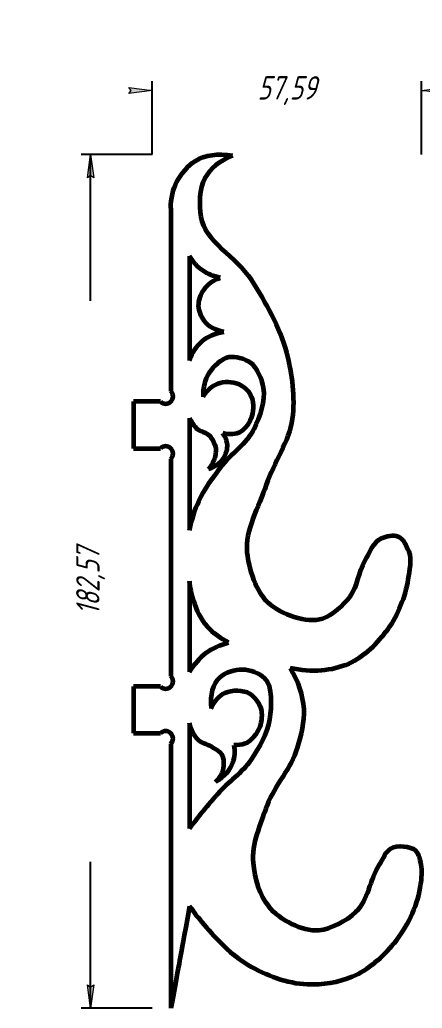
# Model space of a CAD drawing. Header units: millimetres. Extents: x -150 to 262, y -80 to 393.
# Drawn here: x -8.2 to 77.8, y 182.1 to 393.5 of the extents above; entities that cross this region are included whole.
import ezdxf

# ---------------------------------------------------------------- set-up
doc = ezdxf.new("R2010")
doc.units = ezdxf.units.MM
doc.linetypes.add('K5LT32772', pattern=[0])
doc.linetypes.add('K5LT_THIN', pattern=[0])
doc.styles.add('KDIMTEXTSTYLE', font='GOST_AU.SHX', dxfattribs={"width": 0.96, "oblique": 15, "height": 5})
doc.dimstyles.new('KDIMSTYLE (1.00)', dxfattribs={"dimtxt": 5, "dimasz": 1, "dimexe": 2, "dimexo": 0, "dimgap": 1, "dimtad": 1, "dimtxsty": 'KDIMTEXTSTYLE', "dimsah": 1, "dimcen": 0, "dimdle": 1, "dimadec": 0, "dimazin": 0, "dimtfac": 0.667, "dimtmove": 0, "dimatfit": 3, "dimfxl": 1, "dimtvp": 1, "dimtolj": 1, "dimtzin": 0, "dimarcsym": 0})

# ---------------------------------------------------------------- blocks, each defined once
blk = doc.blocks.new('KDIMARROW_01')
blk.add_hatch(color=0).paths.add_polyline_path([(0, 0), (-5, 0.66), (-4.5, 0), (-5, -0.66)])
at = {"color": 0, "linetype": 'K5LT_THIN', "lineweight": 18}
for p, q in [((-4.5, 0), (-5, 0.66)), ((-5, 0.66), (0, 0)), ((0, 0), (-5, -0.66)), ((-5, -0.66), (-4.5, 0)), ((0, 0), (-1, 0))]:
    blk.add_line(p, q, dxfattribs=at)

msp = doc.modelspace()

# ---------------------------------------------------------------- linework, layer by layer
at = {"color": 30, "linetype": 'K5LT32772', "lineweight": 60, "true_color": 0xff8000}
for p, q in [((24.066, 353.142), (24.066, 314.051)), ((28.066, 342.92), (28.066, 320.599)), ((16.066, 311.806), (16.066, 301.806)), ((21.821, 311.806), (16.066, 311.806)), ((28.066, 308.274), (28.066, 284.34)), ((16.066, 301.806), (21.821, 301.806)), ((24.066, 299.561), (24.066, 253.124)), ((28.066, 273.42), (28.066, 253.996)), ((16.066, 250.879), (16.066, 240.879)), ((21.821, 250.879), (16.066, 250.879)), ((28.066, 243.058), (28.066, 220.536)), ((16.066, 240.879), (21.821, 240.879)), ((24.066, 238.634), (24.066, 182.09))]:
    msp.add_line(p, q, dxfattribs=at)
for centre, start, end in [((22.943, 312.928), 225, 45), ((22.943, 300.683), 315, 135), ((22.943, 252.002), 225, 45), ((22.943, 239.757), 315, 135)]:
    msp.add_arc(centre, 1.587, start, end, dxfattribs=at)
for points, knots in [([(24.066, 353.142), (24.07, 355.262), (24.504, 357.161), (25.367, 358.839), (26.237, 360.528), (27.709, 362.262), (29.281, 363.232), (31.44, 364.563), (34.102, 364.963), (37.269, 364.43)], [0, 0, 0, 0, 1, 1, 1, 2, 2, 2, 3, 3, 3, 3]), ([(37.269, 364.43), (34.464, 363.256), (32.483, 361.637), (31.326, 359.574), (30.077, 357.345), (30.096, 353.886), (30.464, 351.33), (31.226, 346.031), (38.158, 342.723), (41.199, 337.911), (44.272, 333.049), (47.356, 327.801), (48.772, 322.287), (49.933, 317.764), (50.648, 312.678), (50.018, 308.101), (49.347, 303.232), (46.075, 298.787), (44.458, 294.01), (42.851, 289.265), (39.841, 284.249), (40.336, 279.537), (40.72, 275.891), (42.25, 271.153), (44.842, 268.801), (47.55, 266.343), (53.093, 264.302), (56.536, 265.446), (58.658, 266.152), (60.904, 268.223), (62.383, 270.143), (64, 272.243), (64.173, 275.37), (65.546, 277.715), (66.556, 279.442), (67.395, 281.863), (69.092, 282.604), (70.095, 283.042), (71.691, 283.378), (72.639, 282.987), (73.699, 282.55), (74.498, 280.912), (74.939, 279.728), (75.598, 277.964), (75.044, 275.717), (74.748, 273.785), (74.176, 270.055), (72.597, 266.18), (70.434, 263.146), (68.337, 260.203), (65.307, 257.203), (62.095, 255.765), (58.463, 254.139), (54.277, 253.819), (49.538, 254.807)], [0, 0, 0, 0, 1, 1, 1, 2, 2, 2, 3, 3, 3, 4, 4, 4, 5, 5, 5, 6, 6, 6, 7, 7, 7, 8, 8, 8, 9, 9, 9, 10, 10, 10, 11, 11, 11, 12, 12, 12, 13, 13, 13, 14, 14, 14, 15, 15, 15, 16, 16, 16, 17, 17, 17, 18, 18, 18, 18]), ([(34.618, 338.304), (33.217, 338.569), (31.98, 339.071), (30.907, 339.808), (29.778, 340.584), (28.831, 341.622), (28.066, 342.92)], [0, 0, 0, 0, 1, 1, 1, 2, 2, 2, 2]), ([(35.357, 326.701), (33.487, 327.075), (32.101, 327.861), (31.197, 329.058), (30.545, 329.923), (30.029, 331.209), (29.995, 332.294), (29.959, 333.457), (30.48, 334.845), (31.151, 335.807), (31.925, 336.918), (33.081, 337.751), (34.618, 338.304)], [0, 0, 0, 0, 1, 1, 1, 2, 2, 2, 3, 3, 3, 4, 4, 4, 4]), ([(28.066, 320.599), (28.653, 322.329), (29.543, 323.7), (30.735, 324.713), (31.958, 325.753), (33.498, 326.415), (35.357, 326.701)], [0, 0, 0, 0, 1, 1, 1, 2, 2, 2, 2]), ([(28.066, 284.34), (28.503, 286.516), (29.164, 288.587), (30.049, 290.552), (31.215, 293.139), (33.011, 295.468), (34.709, 297.764), (36.862, 300.675), (40.344, 302.797), (41.865, 305.973), (43.119, 308.595), (44.414, 311.97), (43.862, 314.738), (43.489, 316.601), (42.589, 319.052), (41.088, 320.118), (39.897, 320.964), (37.838, 321.549), (36.429, 321.283), (34.842, 320.984), (33.127, 319.343), (32.213, 317.899), (31.332, 316.509), (30.907, 314.827), (30.937, 312.852)], [0, 0, 0, 0, 1, 1, 1, 2, 2, 2, 3, 3, 3, 4, 4, 4, 5, 5, 5, 6, 6, 6, 7, 7, 7, 8, 8, 8, 8]), ([(30.937, 312.852), (31.817, 314.264), (32.872, 315.204), (34.103, 315.67), (35.379, 316.152), (37.239, 316.147), (38.495, 315.593), (39.501, 315.149), (40.593, 314.196), (41.114, 313.243), (41.783, 312.02), (41.796, 310.093), (41.384, 308.736), (41.003, 307.482), (40.066, 305.945), (38.957, 305.346), (37.939, 304.796), (36.668, 304.694), (35.143, 305.038)], [0, 0, 0, 0, 1, 1, 1, 2, 2, 2, 3, 3, 3, 4, 4, 4, 5, 5, 5, 6, 6, 6, 6]), ([(28.066, 308.274), (28.421, 307.443), (28.893, 306.737), (29.481, 306.155), (30.23, 305.414), (31.592, 305.298), (32.293, 304.537), (32.951, 303.822), (33.518, 302.765), (33.641, 301.806), (33.748, 300.969), (33.533, 299.994), (33.217, 299.183), (32.967, 298.539), (32.608, 297.936), (32.139, 297.372)], [0, 0, 0, 0, 1, 1, 1, 2, 2, 2, 3, 3, 3, 4, 4, 4, 5, 5, 5, 5]), ([(35.143, 305.038), (35.707, 304.233), (36.016, 303.411), (36.068, 302.573), (36.119, 301.754), (35.86, 300.792), (35.49, 300.069), (34.871, 298.858), (33.753, 297.959), (32.139, 297.372)], [0, 0, 0, 0, 1, 1, 1, 2, 2, 2, 3, 3, 3, 3]), ([(36.4, 260.282), (34.615, 261.142), (33.12, 262.252), (31.916, 263.611), (30.529, 265.175), (29.568, 267.277), (28.911, 269.296), (28.481, 270.618), (28.2, 271.992), (28.066, 273.42)], [0, 0, 0, 0, 1, 1, 1, 2, 2, 2, 3, 3, 3, 3]), ([(28.066, 253.996), (29.012, 255.656), (30.188, 257.012), (31.592, 258.064), (32.973, 259.098), (34.576, 259.837), (36.4, 260.282)], [0, 0, 0, 0, 1, 1, 1, 2, 2, 2, 2]), ([(49.538, 254.807), (51.284, 251.949), (52.256, 249.03), (52.455, 246.051), (52.635, 243.341), (51.85, 240.424), (51.074, 237.769), (49.791, 233.377), (46.229, 229.772), (44.633, 225.462), (43.178, 221.532), (41.281, 217.185), (41.642, 213.154), (41.925, 210.005), (43.015, 206.171), (44.978, 203.838), (47.326, 201.047), (52.125, 198.501), (55.675, 198.777), (58.33, 198.983), (61.548, 200.798), (63.612, 202.687), (66.251, 205.104), (66.639, 209.642), (68.673, 212.809), (69.43, 213.988), (70.021, 215.672), (71.088, 216.26), (72.435, 217.001), (75.317, 216.851), (76.379, 215.8), (77.116, 215.071), (77.394, 213.507), (77.579, 212.317), (77.802, 210.876), (77.529, 209.313), (77.3, 207.863), (76.628, 203.617), (74.442, 199.322), (71.779, 196.016), (69.429, 193.099), (66.232, 190.22), (62.807, 188.77), (59.931, 187.552), (56.394, 187.047), (53.26, 187.159), (48.951, 187.313), (44.344, 189.096), (40.607, 191.3), (37.02, 193.416), (33.942, 196.703), (31.175, 199.927), (30.08, 201.203), (29.043, 202.534), (28.066, 203.92)], [0, 0, 0, 0, 1, 1, 1, 2, 2, 2, 3, 3, 3, 4, 4, 4, 5, 5, 5, 6, 6, 6, 7, 7, 7, 8, 8, 8, 9, 9, 9, 10, 10, 10, 11, 11, 11, 12, 12, 12, 13, 13, 13, 14, 14, 14, 15, 15, 15, 16, 16, 16, 17, 17, 17, 18, 18, 18, 18]), ([(28.066, 220.536), (29.975, 223.106), (31.991, 225.582), (34.111, 227.964), (36.362, 230.493), (39.339, 232.473), (41.22, 235.233), (42.979, 237.814), (44.779, 240.845), (45.214, 243.86), (45.619, 246.668), (45.982, 250.899), (44.096, 252.646), (43.018, 253.644), (40.965, 254.446), (39.383, 254.483), (37.771, 254.521), (35.635, 253.835), (34.51, 252.806), (33.008, 251.433), (32.396, 249.223), (32.673, 246.176)], [0, 0, 0, 0, 1, 1, 1, 2, 2, 2, 3, 3, 3, 4, 4, 4, 5, 5, 5, 6, 6, 6, 7, 7, 7, 7]), ([(32.673, 246.176), (33.427, 247.828), (34.412, 248.947), (35.629, 249.531), (37.064, 250.221), (39.543, 250.195), (40.9, 249.371), (41.928, 248.748), (42.942, 247.374), (43.297, 246.176), (43.645, 245), (43.488, 243.424), (43.057, 242.262), (42.535, 240.853), (41.334, 239.21), (39.942, 238.668), (39.234, 238.392), (38.436, 238.285), (37.546, 238.348)], [0, 0, 0, 0, 1, 1, 1, 2, 2, 2, 3, 3, 3, 4, 4, 4, 5, 5, 5, 6, 6, 6, 6]), ([(33.621, 230.514), (34.448, 231.273), (34.984, 232.105), (35.229, 233.01), (35.505, 234.027), (35.51, 235.477), (34.952, 236.338), (34.578, 236.915), (33.816, 237.315), (33.204, 237.735), (32.21, 238.419), (30.823, 238.628), (29.987, 239.431), (29.045, 240.337), (28.369, 241.473), (28.066, 243.058)], [0, 0, 0, 0, 1, 1, 1, 2, 2, 2, 3, 3, 3, 4, 4, 4, 5, 5, 5, 5]), ([(37.546, 238.348), (37.746, 237.002), (37.658, 235.778), (37.282, 234.674), (36.715, 233.013), (35.494, 231.627), (33.621, 230.514)], [0, 0, 0, 0, 1, 1, 1, 2, 2, 2, 2])]:
    msp.add_open_spline(points, degree=3, knots=knots, dxfattribs=at)
msp.add_open_spline([(28.066, 203.92), (25.399, 189.367), (26.732, 196.643), (24.066, 182.09)], degree=3, dxfattribs=at)

# ---------------------------------------------------------------- dimensions: what is measured, and where the dimension line sits
at = {"color": 7}
msp.add_linear_dim(base=(20.066, 378.314), p1=(77.657, 364.656), p2=(20.066, 364.656), location=(48.861, 378.314), dimstyle='KDIMSTYLE (1.00)', override={"dimexo": 0, "dimpost": '\\H5.0;\\W0.965;\\Q15;<>', "dimblk1": 'KDIMARROW_01', "dimblk2": 'KDIMARROW_01', "dimse1": 0, "dimse2": 0, "dimclrt": 7, "dimtolj": 1}, dxfattribs=at).render()
msp.add_linear_dim(base=(6.897, 364.656), p1=(20.066, 182.09), p2=(20.066, 364.656), angle=90, location=(6.897, 273.373), dimstyle='KDIMSTYLE (1.00)', override={"dimexo": 0, "dimpost": '\\H5.0;\\W0.965;\\Q15;<>', "dimblk1": 'KDIMARROW_01', "dimblk2": 'KDIMARROW_01', "dimse1": 0, "dimse2": 0, "dimclrt": 7, "dimtolj": 1}, dxfattribs=at).render()

doc.saveas('drawing.dxf')
